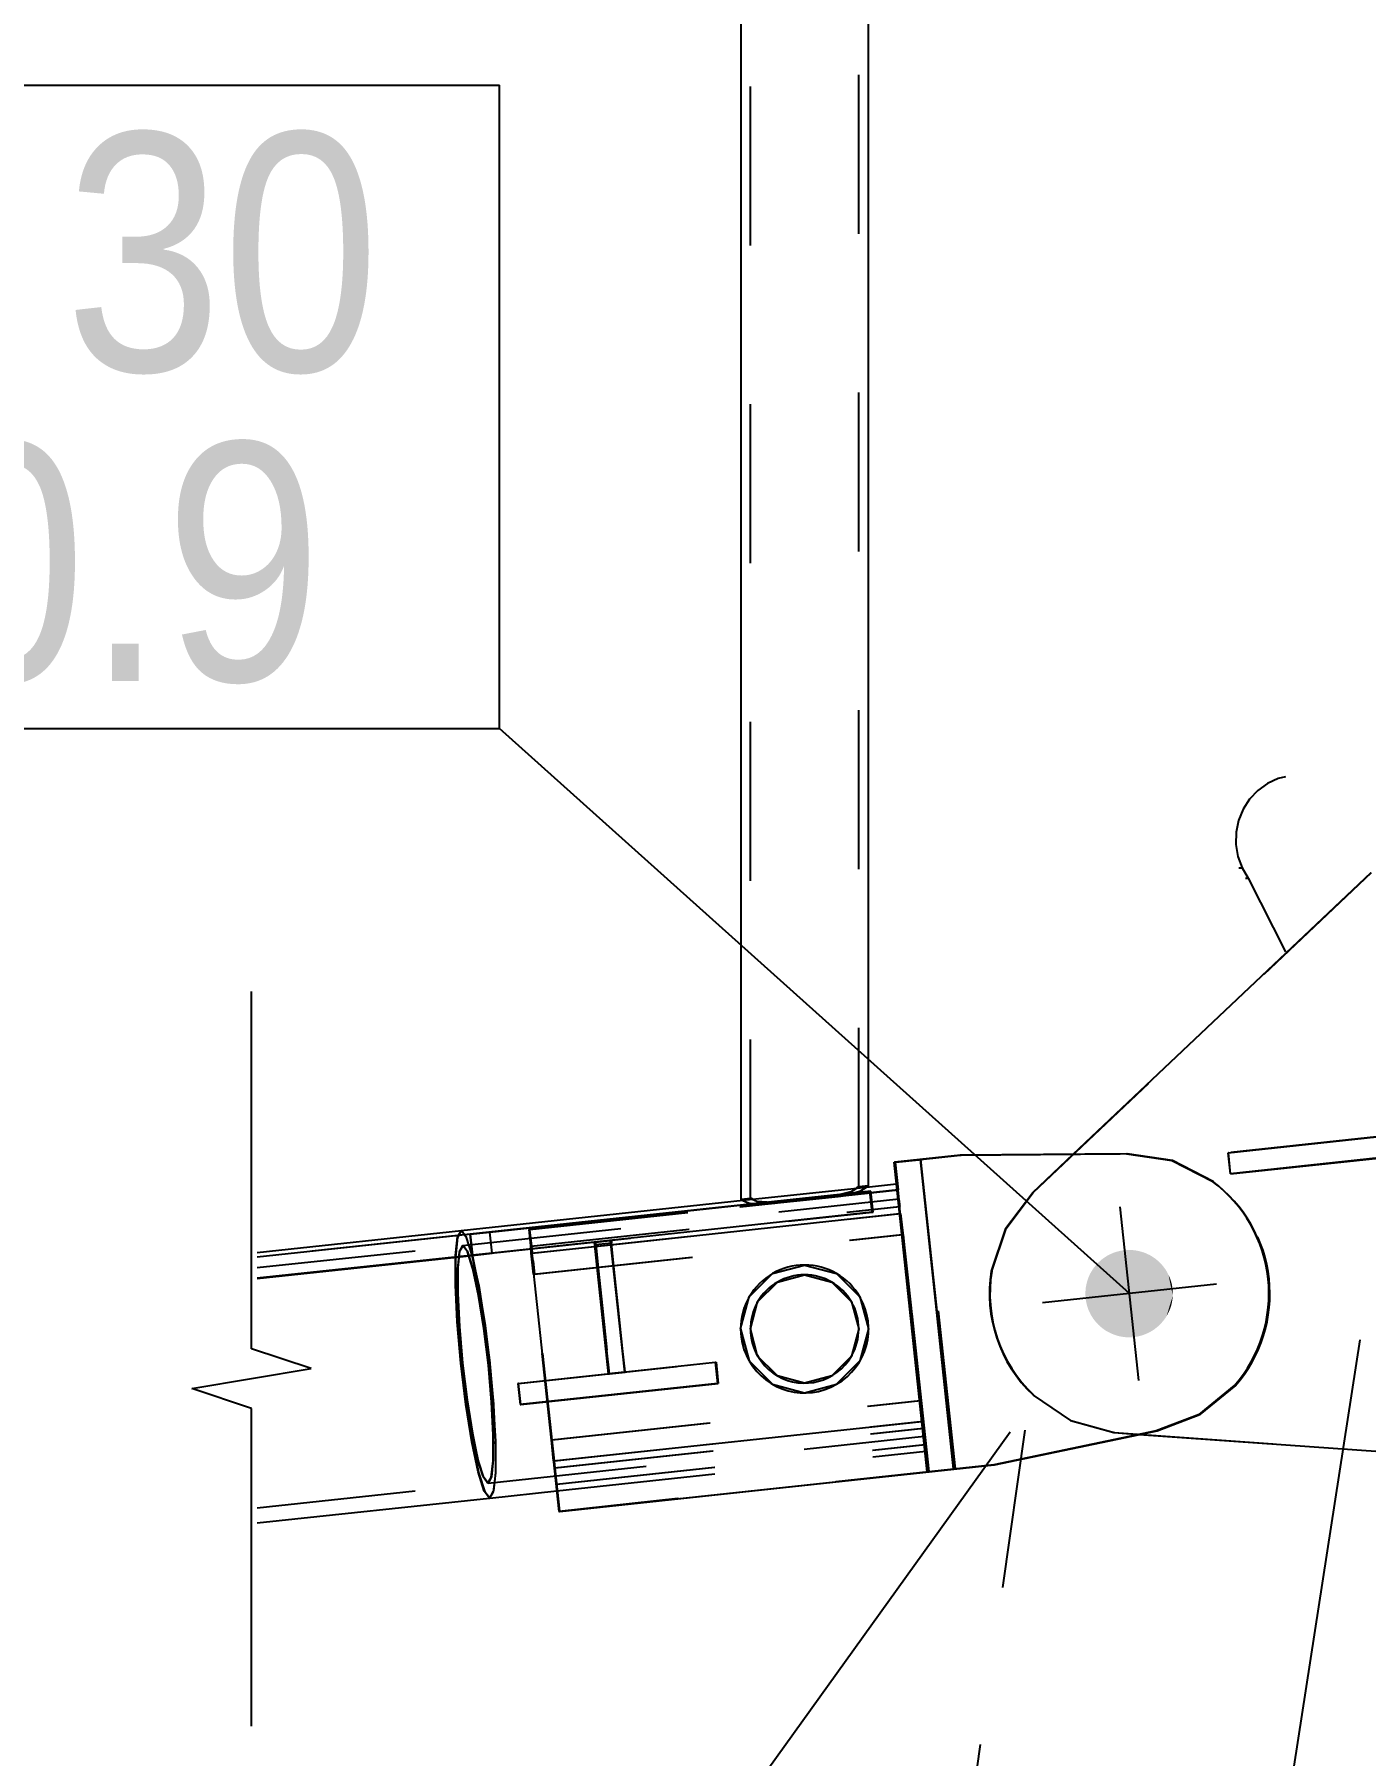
# Model space of a CAD drawing. Header units: millimetres. Extents: x 150000 to 150841, y 150000 to 150594.
# Drawn here: x 150043.69 to 150060.44, y 150455.63 to 150477.3 of the extents above; entities that cross this region are included whole.
import ezdxf

# ---------------------------------------------------------------- set-up
doc = ezdxf.new("R2010")
doc.units = ezdxf.units.MM
doc.linetypes.add('XKITLINE00', pattern=[0])
doc.linetypes.add('XKITLINE02', pattern=[4, 2, -2])
doc.styles.add('A', font='arial.ttf')
doc.styles.add('ARIAL', font='arial.ttf')

msp = doc.modelspace()

# ---------------------------------------------------------------- linework, layer by layer
at = {"color": 2, "linetype": 'XKITLINE00'}
for p, q in [((150052.577, 150496.303), (150052.577, 150462.629)), ((150054.186, 150462.801), (150054.186, 150496.491)), ((150059.341, 150467.929), (150059.206, 150467.867)), ((150059.434, 150467.952), (150059.341, 150467.929)), ((150059.085, 150467.78), (150058.982, 150467.671)), ((150059.206, 150467.867), (150059.085, 150467.78)), ((150058.9, 150467.543), (150058.843, 150467.402)), ((150058.982, 150467.671), (150058.9, 150467.543)), ((150058.813, 150467.253), (150058.81, 150467.1)), ((150058.843, 150467.402), (150058.813, 150467.253)), ((150058.81, 150467.1), (150058.835, 150466.949)), ((150058.835, 150466.949), (150058.887, 150466.806)), ((150058.848, 150466.806), (150058.887, 150466.806)), ((150058.887, 150466.806), (150058.964, 150466.676)), ((150056.761, 150463.197), (150060.512, 150466.747)), ((150058.93, 150466.676), (150058.964, 150466.676)), ((150058.964, 150466.676), (150059.434, 150465.746)), ((150058.714, 150463.217), (150060.736, 150463.434)), ((150054.507, 150463.097), (150054.838, 150463.132)), ((150054.838, 150463.132), (150055.34, 150463.186)), ((150054.838, 150463.132), (150054.843, 150463.132)), ((150054.843, 150463.132), (150054.838, 150463.132)), ((150055.257, 150459.235), (150054.838, 150463.132)), ((150055.262, 150459.235), (150054.843, 150463.132)), ((150057.431, 150463.202), (150055.34, 150463.186)), ((150058.002, 150463.119), (150057.431, 150463.202)), ((150057.433, 150463.202), (150058.005, 150463.119)), ((150058.743, 150462.952), (150058.714, 150463.217)), ((150060.764, 150463.169), (150058.743, 150462.952)), ((150058.743, 150462.95), (150060.764, 150463.167)), ((150054.925, 150459.199), (150054.507, 150463.097)), ((150058.002, 150463.119), (150058.005, 150463.119)), ((150058.516, 150462.855), (150058.002, 150463.119)), ((150058.005, 150463.119), (150058.519, 150462.855)), ((150058.743, 150462.95), (150058.743, 150462.952)), ((150058.743, 150462.95), (150058.743, 150462.952)), ((150054.215, 150462.734), (150049.174, 150462.193)), ((150049.421, 150462.218), (150054.203, 150462.732)), ((150054.014, 150462.711), (150054.067, 150462.725)), ((150054.067, 150462.725), (150054.186, 150462.801)), ((150054.16, 150462.785), (150054.536, 150462.825)), ((150054.203, 150462.732), (150054.215, 150462.734)), ((150054.231, 150462.467), (150054.203, 150462.732)), ((150054.205, 150462.712), (150054.544, 150462.749)), ((150054.244, 150462.469), (150054.215, 150462.734)), ((150049.058, 150462.237), (150052.606, 150462.618)), ((150052.577, 150462.629), (150052.581, 150462.632)), ((150052.577, 150462.629), (150052.603, 150462.617)), ((150052.581, 150462.632), (150052.673, 150462.58)), ((150052.673, 150462.58), (150052.751, 150462.576)), ((150054.231, 150462.467), (150049.449, 150461.953)), ((150050.942, 150462.059), (150054.576, 150462.45)), ((150054.231, 150462.468), (150054.244, 150462.469)), ((150054.244, 150462.469), (150054.231, 150462.467)), ((150046.491, 150461.961), (150049.062, 150462.237)), ((150049.421, 150462.218), (150046.491, 150461.904)), ((150049.062, 150462.237), (150049.101, 150462.184)), ((150049.102, 150462.184), (150049.092, 150462.196)), ((150049.174, 150462.193), (150049.421, 150462.218)), ((150049.174, 150462.193), (150049.174, 150462.192)), ((150049.449, 150461.953), (150049.421, 150462.218)), ((150049.449, 150461.953), (150049.421, 150462.218)), ((150049.941, 150461.952), (150050.743, 150462.038)), ((150050.737, 150462.091), (150050.936, 150462.113)), ((150050.915, 150460.434), (150050.737, 150462.091)), ((150050.936, 150462.113), (150051.114, 150460.455)), ((150050.936, 150462.113), (150050.949, 150462.113)), ((150050.936, 150462.111), (150050.949, 150462.113)), ((150050.949, 150462.113), (150050.952, 150462.079)), ((150050.986, 150461.747), (150050.952, 150462.079)), ((150049.449, 150461.953), (150046.491, 150461.636)), ((150046.491, 150461.634), (150049.202, 150461.925)), ((150049.203, 150461.906), (150049.197, 150461.926)), ((150049.198, 150461.926), (150049.2, 150461.915)), ((150049.202, 150461.925), (150049.449, 150461.953)), ((150049.282, 150461.53), (150049.203, 150461.906)), ((150049.936, 150462.005), (150049.94, 150461.969)), ((150049.941, 150461.952), (150049.94, 150461.969)), ((150049.241, 150461.725), (150049.277, 150461.559)), ((150051.036, 150461.275), (150050.986, 150461.747)), ((150049.277, 150461.559), (150049.28, 150461.544)), ((150049.282, 150461.53), (150049.319, 150461.299)), ((150049.319, 150461.299), (150049.353, 150461.093)), ((150051.091, 150460.753), (150051.036, 150461.275)), ((150049.353, 150461.093), (150049.355, 150461.076)), ((150049.358, 150461.059), (150049.355, 150461.076)), ((150049.358, 150461.059), (150049.389, 150460.799)), ((150049.389, 150460.799), (150049.418, 150460.573)), ((150051.123, 150460.457), (150051.091, 150460.753)), ((150049.418, 150460.573), (150049.419, 150460.557)), ((150049.421, 150460.538), (150049.419, 150460.557)), ((150049.421, 150460.538), (150049.444, 150460.278)), ((150049.772, 150460.311), (150052.257, 150460.578)), ((150052.257, 150460.577), (150052.267, 150460.578)), ((150052.257, 150460.578), (150052.267, 150460.578)), ((150052.257, 150460.578), (150052.286, 150460.313)), ((150052.267, 150460.578), (150052.295, 150460.313)), ((150049.772, 150460.311), (150049.8, 150460.046)), ((150052.286, 150460.313), (150049.8, 150460.046)), ((150049.81, 150460.046), (150052.295, 150460.313)), ((150051.114, 150460.455), (150050.915, 150460.434)), ((150052.286, 150460.313), (150052.295, 150460.313)), ((150049.444, 150460.278), (150049.465, 150460.052)), ((150058.346, 150459.919), (150058.792, 150460.286)), ((150058.794, 150460.286), (150058.349, 150459.919)), ((150049.465, 150460.052), (150049.465, 150460.037)), ((150049.467, 150460.018), (150049.465, 150460.037)), ((150049.467, 150460.018), (150049.479, 150459.787)), ((150049.8, 150460.046), (150049.81, 150460.046)), ((150049.81, 150460.046), (150049.81, 150460.047)), ((150057.805, 150459.716), (150058.346, 150459.919)), ((150058.349, 150459.919), (150057.808, 150459.716)), ((150058.346, 150459.919), (150058.349, 150459.919)), ((150049.479, 150459.787), (150049.49, 150459.58)), ((150050.222, 150459.337), (150054.857, 150459.834)), ((150055.759, 150459.288), (150057.805, 150459.716)), ((150057.808, 150459.716), (150055.762, 150459.288)), ((150055.768, 150459.288), (150057.597, 150459.671)), ((150055.771, 150459.288), (150057.599, 150459.67)), ((150057.591, 150459.671), (150063.319, 150459.265)), ((150057.805, 150459.716), (150057.808, 150459.716)), ((150049.49, 150459.551), (150049.489, 150459.182)), ((150049.49, 150459.58), (150049.49, 150459.568)), ((150049.49, 150459.551), (150049.49, 150459.568)), ((150049.49, 150459.372), (150049.49, 150459.203)), ((150050.222, 150459.337), (150050.224, 150459.32)), ((150050.224, 150459.32), (150050.29, 150458.701)), ((150050.29, 150458.701), (150055.759, 150459.288)), ((150050.299, 150458.701), (150055.768, 150459.288)), ((150054.925, 150459.199), (150055.257, 150459.235)), ((150054.93, 150459.199), (150055.262, 150459.235)), ((150054.939, 150459.199), (150055.271, 150459.235)), ((150054.947, 150459.199), (150055.279, 150459.235)), ((150055.257, 150459.235), (150055.262, 150459.235)), ((150055.265, 150459.235), (150055.271, 150459.235)), ((150055.271, 150459.235), (150055.27, 150459.236)), ((150055.273, 150459.235), (150055.279, 150459.235)), ((150055.279, 150459.235), (150055.279, 150459.236)), ((150049.489, 150459.182), (150049.463, 150458.947)), ((150049.477, 150459.07), (150049.466, 150458.958)), ((150049.49, 150459.203), (150049.489, 150459.195)), ((150046.491, 150458.555), (150049.415, 150458.869)), ((150049.463, 150458.947), (150049.415, 150458.869)), ((150049.419, 150458.869), (150049.417, 150458.872)), ((150049.419, 150458.869), (150050.263, 150458.96)), ((150049.419, 150458.869), (150049.441, 150458.911)), ((150049.464, 150458.955), (150049.466, 150458.958)), ((150050.299, 150458.701), (150050.299, 150458.702))]:
    msp.add_line(p, q, dxfattribs=at)
at = {"color": 7, "linetype": 'XKITLINE02'}
for p, q in [((150052.699, 150462.642), (150052.699, 150496.332)), ((150054.063, 150462.789), (150054.063, 150496.473)), ((150056.26, 150462.717), (150060.518, 150466.747)), ((150060.735, 150463.433), (150058.715, 150463.216)), ((150054.512, 150463.097), (150054.838, 150463.132)), ((150054.512, 150463.097), (150054.838, 150463.132)), ((150055.343, 150463.186), (150054.515, 150463.097)), ((150054.515, 150463.097), (150054.846, 150463.132)), ((150055.349, 150463.186), (150054.521, 150463.097)), ((150054.521, 150463.097), (150054.852, 150463.132)), ((150055.352, 150463.186), (150054.523, 150463.097)), ((150054.523, 150463.097), (150054.855, 150463.132)), ((150054.529, 150463.097), (150054.86, 150463.132)), ((150054.852, 150463.132), (150054.846, 150463.132)), ((150055.265, 150459.235), (150054.846, 150463.132)), ((150055.27, 150459.236), (150054.852, 150463.132)), ((150054.86, 150463.132), (150054.855, 150463.132)), ((150055.273, 150459.235), (150054.855, 150463.132)), ((150055.279, 150459.236), (150054.86, 150463.132)), ((150055.34, 150463.186), (150055.343, 150463.186)), ((150055.343, 150463.186), (150057.433, 150463.202)), ((150057.439, 150463.202), (150055.349, 150463.186)), ((150055.349, 150463.186), (150055.352, 150463.186)), ((150055.352, 150463.186), (150057.442, 150463.202)), ((150056.254, 150462.717), (150056.761, 150463.197)), ((150057.431, 150463.202), (150057.433, 150463.202)), ((150058.011, 150463.119), (150057.439, 150463.202)), ((150057.439, 150463.202), (150057.442, 150463.202)), ((150057.442, 150463.202), (150058.014, 150463.119)), ((150058.715, 150463.216), (150058.714, 150463.217)), ((150058.743, 150462.952), (150058.715, 150463.216)), ((150054.507, 150463.097), (150054.512, 150463.097)), ((150054.512, 150463.097), (150054.93, 150459.199)), ((150054.549, 150462.749), (150054.512, 150463.097)), ((150054.515, 150463.097), (150054.512, 150463.097)), ((150054.515, 150463.097), (150054.521, 150463.097)), ((150054.933, 150459.199), (150054.515, 150463.097)), ((150054.552, 150462.749), (150054.515, 150463.097)), ((150054.939, 150459.201), (150054.521, 150463.097)), ((150054.521, 150463.097), (150054.558, 150462.749)), ((150054.523, 150463.097), (150054.521, 150463.097)), ((150054.523, 150463.097), (150054.529, 150463.097)), ((150054.942, 150459.199), (150054.523, 150463.097)), ((150054.561, 150462.749), (150054.523, 150463.097)), ((150054.947, 150459.201), (150054.529, 150463.097)), ((150058.011, 150463.119), (150058.014, 150463.119)), ((150058.525, 150462.855), (150058.011, 150463.119)), ((150058.014, 150463.119), (150058.527, 150462.855)), ((150049.909, 150462.251), (150054.205, 150462.712)), ((150049.912, 150462.251), (150054.552, 150462.749)), ((150054.553, 150462.744), (150049.913, 150462.246)), ((150054.558, 150462.749), (150049.918, 150462.251)), ((150054.558, 150462.744), (150049.919, 150462.246)), ((150049.921, 150462.251), (150054.561, 150462.749)), ((150052.606, 150462.618), (150054.16, 150462.785)), ((150053.963, 150462.724), (150053.779, 150462.677)), ((150053.791, 150462.677), (150053.981, 150462.73)), ((150053.929, 150462.682), (150053.951, 150462.695)), ((150053.955, 150462.695), (150053.935, 150462.682)), ((150053.951, 150462.695), (150054.014, 150462.711)), ((150054.089, 150462.732), (150053.955, 150462.695)), ((150053.963, 150462.724), (150054.063, 150462.789)), ((150053.981, 150462.73), (150054.06, 150462.791)), ((150054.06, 150462.791), (150054.063, 150462.789)), ((150054.06, 150462.791), (150054.067, 150462.791)), ((150054.067, 150462.791), (150054.182, 150462.804)), ((150054.182, 150462.804), (150054.089, 150462.732)), ((150054.186, 150462.801), (150054.182, 150462.804)), ((150054.536, 150462.825), (150054.547, 150462.826)), ((150054.544, 150462.749), (150054.549, 150462.749)), ((150054.558, 150462.744), (150054.547, 150462.826)), ((150054.547, 150462.826), (150054.553, 150462.744)), ((150054.549, 150462.749), (150054.552, 150462.749)), ((150054.575, 150462.538), (150054.553, 150462.744)), ((150054.558, 150462.749), (150054.561, 150462.749)), ((150054.581, 150462.538), (150054.558, 150462.744)), ((150055.911, 150462.264), (150056.254, 150462.717)), ((150055.917, 150462.264), (150056.26, 150462.717)), ((150056.26, 150462.717), (150056.254, 150462.717)), ((150049.078, 150462.048), (150054.567, 150462.637)), ((150049.935, 150462.039), (150054.575, 150462.538)), ((150049.941, 150462.039), (150054.581, 150462.538)), ((150052.581, 150462.632), (150052.703, 150462.645)), ((150052.603, 150462.617), (150052.696, 150462.577)), ((150052.812, 150462.572), (150052.696, 150462.577)), ((150052.703, 150462.645), (150052.699, 150462.642)), ((150052.699, 150462.642), (150052.8, 150462.599)), ((150052.781, 150462.601), (150052.703, 150462.645)), ((150052.751, 150462.576), (150052.808, 150462.572)), ((150052.972, 150462.59), (150052.781, 150462.601)), ((150052.8, 150462.599), (150052.983, 150462.591)), ((150052.808, 150462.572), (150052.827, 150462.564)), ((150052.833, 150462.564), (150052.812, 150462.572)), ((150052.827, 150462.564), (150052.991, 150462.582)), ((150052.96, 150462.578), (150052.827, 150462.564)), ((150052.833, 150462.564), (150053.005, 150462.582)), ((150052.833, 150462.564), (150052.998, 150462.582)), ((150053.359, 150462.621), (150052.96, 150462.578)), ((150052.991, 150462.582), (150052.972, 150462.59)), ((150052.983, 150462.591), (150053.005, 150462.582)), ((150052.991, 150462.582), (150053.024, 150462.585)), ((150052.998, 150462.582), (150053.404, 150462.625)), ((150053.057, 150462.588), (150053.005, 150462.582)), ((150053.024, 150462.585), (150053.362, 150462.622)), ((150053.4, 150462.625), (150053.057, 150462.588)), ((150053.764, 150462.665), (150053.359, 150462.621)), ((150053.362, 150462.622), (150053.706, 150462.658)), ((150053.739, 150462.661), (150053.4, 150462.625)), ((150053.404, 150462.625), (150053.803, 150462.668)), ((150053.706, 150462.658), (150053.758, 150462.664)), ((150053.771, 150462.665), (150053.739, 150462.661)), ((150053.758, 150462.664), (150053.929, 150462.682)), ((150053.779, 150462.677), (150053.758, 150462.664)), ((150053.929, 150462.682), (150053.764, 150462.665)), ((150053.771, 150462.665), (150053.935, 150462.682)), ((150053.771, 150462.665), (150053.791, 150462.677)), ((150053.803, 150462.668), (150053.935, 150462.682)), ((150054.572, 150462.564), (150054.567, 150462.637)), ((150054.567, 150462.637), (150054.577, 150462.564)), ((150054.575, 150462.538), (150054.572, 150462.564)), ((150054.577, 150462.564), (150054.581, 150462.538)), ((150049.202, 150461.928), (150054.231, 150462.468)), ((150049.953, 150461.952), (150054.593, 150462.45)), ((150054.576, 150462.45), (150054.581, 150462.45)), ((150054.581, 150462.45), (150054.609, 150462.186)), ((150054.581, 150462.45), (150054.613, 150462.132)), ((150054.621, 150462.186), (150054.593, 150462.45)), ((150054.629, 150462.132), (150054.593, 150462.45)), ((150055.911, 150462.264), (150055.731, 150461.725)), ((150055.737, 150461.725), (150055.917, 150462.264)), ((150055.917, 150462.264), (150055.911, 150462.264)), ((150049.173, 150462.19), (150046.491, 150461.902)), ((150046.491, 150461.77), (150049.082, 150462.048)), ((150049.011, 150462.148), (150048.987, 150461.903)), ((150048.988, 150461.924), (150049.014, 150462.159)), ((150049.058, 150462.237), (150049.011, 150462.148)), ((150049.014, 150462.159), (150049.062, 150462.237)), ((150049.037, 150461.969), (150049.078, 150462.048)), ((150049.082, 150462.048), (150049.039, 150461.979)), ((150049.092, 150462.196), (150049.058, 150462.237)), ((150049.078, 150462.048), (150049.135, 150461.98)), ((150049.139, 150461.971), (150049.082, 150462.048)), ((150049.101, 150462.184), (150049.127, 150462.15)), ((150049.122, 150462.161), (150049.102, 150462.184)), ((150049.198, 150461.927), (150049.122, 150462.161)), ((150049.197, 150461.926), (150049.127, 150462.15)), ((150049.421, 150462.218), (150049.173, 150462.19)), ((150049.202, 150461.925), (150049.173, 150462.19)), ((150049.174, 150462.192), (150049.202, 150461.928)), ((150049.909, 150462.251), (150049.936, 150462.005)), ((150049.909, 150462.251), (150049.912, 150462.251)), ((150050.293, 150458.701), (150049.912, 150462.251)), ((150049.913, 150462.246), (150049.936, 150462.006)), ((150050.299, 150458.702), (150049.918, 150462.251)), ((150049.918, 150462.251), (150049.921, 150462.251)), ((150049.941, 150462.039), (150049.919, 150462.246)), ((150049.919, 150462.246), (150049.947, 150462.006)), ((150050.302, 150458.701), (150049.921, 150462.251)), ((150049.953, 150461.854), (150049.935, 150462.039)), ((150049.963, 150461.854), (150049.941, 150462.039)), ((150049.97, 150461.688), (150054.609, 150462.186)), ((150049.981, 150461.688), (150054.621, 150462.186)), ((150050.737, 150462.091), (150050.75, 150462.091)), ((150050.743, 150462.038), (150050.942, 150462.059)), ((150050.75, 150462.091), (150050.936, 150462.111)), ((150050.75, 150462.091), (150050.754, 150462.058)), ((150050.952, 150462.079), (150050.754, 150462.058)), ((150050.754, 150462.058), (150050.787, 150461.725)), ((150054.626, 150462.021), (150054.609, 150462.186)), ((150054.613, 150462.132), (150054.663, 150461.663)), ((150054.621, 150462.186), (150054.64, 150462.021)), ((150054.681, 150461.663), (150054.629, 150462.132)), ((150048.987, 150461.555), (150048.988, 150461.924)), ((150048.987, 150461.903), (150048.988, 150461.526)), ((150049.015, 150461.752), (150049.037, 150461.969)), ((150049.039, 150461.979), (150049.016, 150461.77)), ((150049.135, 150461.98), (150049.202, 150461.773)), ((150049.207, 150461.754), (150049.139, 150461.971)), ((150049.198, 150461.926), (150049.198, 150461.927)), ((150049.2, 150461.915), (150049.241, 150461.725)), ((150049.449, 150461.953), (150049.202, 150461.928)), ((150049.94, 150461.969), (150049.936, 150462.006)), ((150049.94, 150461.969), (150050.224, 150459.32)), ((150049.97, 150461.688), (150049.941, 150461.952)), ((150049.947, 150462.006), (150049.953, 150461.952)), ((150049.981, 150461.688), (150049.953, 150461.952)), ((150049.953, 150461.854), (150049.97, 150461.688)), ((150049.963, 150461.854), (150049.981, 150461.688)), ((150054.67, 150461.604), (150054.626, 150462.021)), ((150054.64, 150462.021), (150054.686, 150461.604)), ((150049.016, 150461.77), (150049.015, 150461.443)), ((150049.016, 150461.417), (150049.015, 150461.752)), ((150049.202, 150461.773), (150049.273, 150461.446)), ((150049.278, 150461.421), (150049.207, 150461.754)), ((150050.787, 150461.725), (150050.837, 150461.254)), ((150052.684, 150461.401), (150052.979, 150461.695)), ((150052.979, 150461.695), (150053.381, 150461.803)), ((150053.04, 150461.589), (150053.381, 150461.68)), ((150053.381, 150461.803), (150053.784, 150461.695)), ((150053.381, 150461.68), (150053.722, 150461.589)), ((150053.784, 150461.695), (150054.078, 150461.401)), ((150054.663, 150461.663), (150054.718, 150461.143)), ((150054.737, 150461.143), (150054.681, 150461.663)), ((150049.01, 150461.088), (150048.987, 150461.555)), ((150048.988, 150461.526), (150049.013, 150461.054)), ((150049.015, 150461.443), (150049.036, 150461.028)), ((150049.036, 150461.024), (150049.016, 150461.417)), ((150049.273, 150461.446), (150049.34, 150461.032)), ((150049.344, 150461.002), (150049.278, 150461.421)), ((150049.28, 150461.544), (150049.319, 150461.299)), ((150052.576, 150460.998), (150052.684, 150461.401)), ((150052.79, 150461.339), (150053.04, 150461.589)), ((150053.722, 150461.589), (150053.743, 150461.568)), ((150053.743, 150461.568), (150053.972, 150461.339)), ((150054.078, 150461.401), (150054.186, 150460.998)), ((150054.719, 150461.143), (150054.67, 150461.604)), ((150054.686, 150461.604), (150054.736, 150461.143)), ((150049.319, 150461.299), (150049.352, 150461.093)), ((150050.837, 150461.254), (150050.892, 150460.732)), ((150052.699, 150460.998), (150052.79, 150461.339)), ((150053.972, 150461.339), (150054.064, 150460.998)), ((150049.056, 150460.568), (150049.01, 150461.088)), ((150049.013, 150461.054), (150049.06, 150460.533)), ((150049.036, 150461.028), (150049.076, 150460.567)), ((150049.038, 150460.998), (150049.036, 150461.024)), ((150049.08, 150460.535), (150049.038, 150460.998)), ((150049.34, 150461.032), (150049.397, 150460.571)), ((150049.401, 150460.54), (150049.344, 150461.002)), ((150049.355, 150461.076), (150049.352, 150461.093)), ((150049.355, 150461.076), (150049.389, 150460.799)), ((150052.576, 150460.998), (150052.684, 150460.596)), ((150052.79, 150460.657), (150052.699, 150460.998)), ((150054.064, 150460.998), (150053.972, 150460.657)), ((150054.186, 150460.998), (150054.078, 150460.596)), ((150054.718, 150461.143), (150054.774, 150460.622)), ((150054.769, 150460.681), (150054.719, 150461.143)), ((150054.736, 150461.143), (150054.785, 150460.681)), ((150054.792, 150460.622), (150054.737, 150461.143)), ((150049.389, 150460.799), (150049.417, 150460.573)), ((150049.119, 150460.047), (150049.056, 150460.568)), ((150049.06, 150460.533), (150049.124, 150460.014)), ((150049.076, 150460.567), (150049.133, 150460.104)), ((150049.137, 150460.074), (150049.08, 150460.535)), ((150049.397, 150460.571), (150049.439, 150460.108)), ((150049.441, 150460.078), (150049.401, 150460.54)), ((150049.419, 150460.557), (150049.417, 150460.573)), ((150049.419, 150460.557), (150049.444, 150460.278)), ((150049.781, 150460.311), (150052.257, 150460.577)), ((150050.924, 150460.435), (150050.892, 150460.732)), ((150052.684, 150460.596), (150052.979, 150460.301)), ((150053.02, 150460.428), (150052.79, 150460.657)), ((150053.972, 150460.657), (150053.722, 150460.407)), ((150054.078, 150460.596), (150053.784, 150460.301)), ((150054.815, 150460.264), (150054.769, 150460.681)), ((150054.774, 150460.622), (150054.826, 150460.153)), ((150054.785, 150460.681), (150054.829, 150460.264)), ((150054.841, 150460.153), (150054.792, 150460.622)), ((150049.781, 150460.311), (150049.772, 150460.311)), ((150049.81, 150460.047), (150049.781, 150460.311)), ((150050.915, 150460.434), (150050.925, 150460.434)), ((150050.925, 150460.434), (150050.924, 150460.435)), ((150050.925, 150460.434), (150051.123, 150460.455)), ((150051.114, 150460.455), (150051.123, 150460.455)), ((150051.123, 150460.455), (150051.123, 150460.457)), ((150053.04, 150460.407), (150053.02, 150460.428)), ((150053.381, 150460.316), (150053.04, 150460.407)), ((150053.722, 150460.407), (150053.381, 150460.316)), ((150049.133, 150460.104), (150049.2, 150459.685)), ((150049.439, 150460.108), (150049.461, 150459.689)), ((150049.444, 150460.278), (150049.464, 150460.052)), ((150050.194, 150459.6), (150054.834, 150460.099)), ((150050.206, 150459.6), (150054.846, 150460.099)), ((150052.979, 150460.301), (150053.381, 150460.193)), ((150053.381, 150460.193), (150053.784, 150460.301)), ((150054.834, 150460.099), (150054.815, 150460.264)), ((150054.826, 150460.153), (150054.862, 150459.835)), ((150054.829, 150460.264), (150054.846, 150460.099)), ((150054.862, 150459.835), (150054.834, 150460.099)), ((150054.874, 150459.835), (150054.841, 150460.153)), ((150054.874, 150459.835), (150054.846, 150460.099)), ((150056.256, 150460.166), (150056.726, 150459.847)), ((150056.732, 150459.847), (150056.262, 150460.166)), ((150058.355, 150459.919), (150058.8, 150460.286)), ((150058.803, 150460.286), (150058.357, 150459.919)), ((150049.195, 150459.576), (150049.119, 150460.047)), ((150049.124, 150460.014), (150049.2, 150459.547)), ((150049.204, 150459.66), (150049.137, 150460.074)), ((150049.462, 150459.664), (150049.441, 150460.078)), ((150049.465, 150460.037), (150049.464, 150460.052)), ((150049.465, 150460.037), (150049.479, 150459.787)), ((150057.814, 150459.716), (150058.355, 150459.919)), ((150057.817, 150459.716), (150058.357, 150459.919)), ((150058.355, 150459.919), (150058.357, 150459.919)), ((150049.2, 150459.685), (150049.27, 150459.352)), ((150049.275, 150459.333), (150049.204, 150459.66)), ((150049.461, 150459.689), (150049.462, 150459.354)), ((150049.461, 150459.336), (150049.462, 150459.664)), ((150049.479, 150459.787), (150049.489, 150459.58)), ((150050.234, 150459.337), (150054.874, 150459.835)), ((150050.234, 150459.249), (150054.874, 150459.747)), ((150050.24, 150459.249), (150054.88, 150459.747)), ((150056.151, 150459.724), (150054.705, 150449.513)), ((150054.857, 150459.834), (150054.862, 150459.835)), ((150054.896, 150459.541), (150054.874, 150459.747)), ((150054.878, 150459.721), (150054.874, 150459.747)), ((150054.888, 150459.648), (150054.878, 150459.721)), ((150054.902, 150459.541), (150054.88, 150459.747)), ((150054.88, 150459.747), (150054.883, 150459.721)), ((150054.883, 150459.721), (150054.888, 150459.648)), ((150056.732, 150459.847), (150056.726, 150459.847)), ((150056.726, 150459.847), (150057.273, 150459.694)), ((150056.732, 150459.847), (150057.279, 150459.694)), ((150057.279, 150459.694), (150057.273, 150459.694)), ((150057.273, 150459.694), (150057.591, 150459.671)), ((150057.279, 150459.694), (150063.321, 150459.265)), ((150057.597, 150459.671), (150057.814, 150459.716)), ((150057.599, 150459.67), (150057.817, 150459.716)), ((150057.814, 150459.716), (150057.817, 150459.716)), ((150049.274, 150459.2), (150049.195, 150459.576)), ((150049.2, 150459.547), (150049.28, 150459.179)), ((150049.399, 150459.058), (150054.888, 150459.648)), ((150049.49, 150459.568), (150049.489, 150459.58)), ((150049.49, 150459.568), (150049.49, 150459.372)), ((150050.212, 150459.435), (150050.194, 150459.6)), ((150050.222, 150459.337), (150050.194, 150459.6)), ((150050.222, 150459.435), (150050.206, 150459.6)), ((150050.234, 150459.337), (150050.206, 150459.6)), ((150050.257, 150459.043), (150054.896, 150459.541)), ((150050.262, 150459.043), (150054.902, 150459.541)), ((150050.263, 150458.96), (150054.908, 150459.459)), ((150054.896, 150459.541), (150054.908, 150459.459)), ((150054.908, 150459.459), (150054.902, 150459.541)), ((150049.329, 150459.165), (150049.27, 150459.352)), ((150049.342, 150459.126), (150049.275, 150459.333)), ((150049.438, 150459.127), (150049.461, 150459.336)), ((150049.462, 150459.354), (150049.44, 150459.137)), ((150050.212, 150459.435), (150050.234, 150459.249)), ((150050.239, 150459.258), (150050.222, 150459.435)), ((150050.224, 150459.32), (150050.228, 150459.282)), ((150050.257, 150459.043), (150050.228, 150459.282)), ((150050.239, 150459.282), (150050.234, 150459.337)), ((150050.262, 150459.043), (150050.239, 150459.282)), ((150050.24, 150459.249), (150050.239, 150459.258)), ((150050.262, 150459.043), (150050.24, 150459.249)), ((150055.762, 150459.288), (150050.293, 150458.701)), ((150055.771, 150459.288), (150050.302, 150458.701)), ((150054.933, 150459.199), (150055.265, 150459.235)), ((150054.942, 150459.199), (150055.273, 150459.235)), ((150055.759, 150459.288), (150055.762, 150459.288)), ((150055.768, 150459.288), (150055.771, 150459.288)), ((150046.491, 150458.746), (150049.396, 150459.058)), ((150049.35, 150458.956), (150049.274, 150459.2)), ((150049.28, 150459.179), (150049.355, 150458.946)), ((150049.338, 150459.136), (150049.329, 150459.165)), ((150049.338, 150459.136), (150049.396, 150459.058)), ((150049.399, 150459.058), (150049.342, 150459.126)), ((150049.396, 150459.058), (150049.438, 150459.127)), ((150049.44, 150459.137), (150049.399, 150459.058)), ((150049.489, 150459.195), (150049.477, 150459.07)), ((150054.93, 150459.199), (150054.925, 150459.199)), ((150054.939, 150459.199), (150054.933, 150459.199)), ((150054.939, 150459.199), (150054.939, 150459.201)), ((150054.947, 150459.199), (150054.942, 150459.199)), ((150054.947, 150459.199), (150054.947, 150459.201)), ((150049.415, 150458.869), (150049.35, 150458.956)), ((150049.417, 150458.872), (150049.355, 150458.946)), ((150049.441, 150458.911), (150049.464, 150458.955)), ((150050.29, 150458.701), (150050.293, 150458.701)), ((150050.299, 150458.701), (150050.302, 150458.701))]:
    msp.add_line(p, q, dxfattribs=at)
at = {"color": 7, "linetype": 'XKITLINE00'}
for p, q in [((150033.443, 150476.659), (150049.542, 150476.659)), ((150049.542, 150468.559), (150049.542, 150476.659)), ((150033.443, 150468.559), (150049.542, 150468.559)), ((150057.471, 150461.443), (150049.542, 150468.559)), ((150060.371, 150460.861), (150057.799, 150444.276)), ((150055.968, 150459.7), (150051.897, 150454.032))]:
    msp.add_line(p, q, dxfattribs=at)
at = {"color": 1, "linetype": 'XKITLINE00'}
for p, q in [((150046.421, 150460.748), (150046.421, 150465.248)), ((150046.421, 150465.248), (150046.421, 150465.248)), ((150047.171, 150460.498), (150046.421, 150460.748)), ((150045.671, 150460.248), (150047.171, 150460.498)), ((150046.421, 150459.998), (150045.671, 150460.248)), ((150046.421, 150455.998), (150046.421, 150459.998))]:
    msp.add_line(p, q, dxfattribs=at)
at = {"color": 3, "linetype": 'XKITLINE00'}
for p, q in [((150057.589, 150460.349), (150057.354, 150462.536)), ((150058.565, 150461.56), (150056.377, 150461.325))]:
    msp.add_line(p, q, dxfattribs=at)
at = {"color": 2, "linetype": 'XKITLINE00'}
for centre, radius, start, end in [((150057.465, 150461.443), 1.76, 318.9069, 53.3522), ((150057.468, 150461.443), 1.76, 318.9069, 53.3522), ((150053.381, 150460.998), 0.805, 30, 210), ((150053.381, 150460.998), 0.682, 330, 150), ((150053.381, 150460.998), 0.805, 210, 30), ((150053.381, 150460.998), 0.682, 150, 330)]:
    msp.add_arc(centre, radius, start, end, dxfattribs=at)
at = {"color": 7, "linetype": 'XKITLINE02'}
for centre, start, end in [((150057.474, 150461.443), 318.9069, 53.3522), ((150057.477, 150461.443), 318.9069, 53.3522), ((150057.468, 150461.443), 170.7719, 226.4868), ((150057.474, 150461.443), 170.7719, 226.4868)]:
    msp.add_arc(centre, 1.76, start, end, dxfattribs=at)
at = {"color": 3, "linetype": 'Continuous'}
for points in [[(150058.015, 150461.416), (150057.076, 150461.832), (150057.058, 150461.812)], [(150058.015, 150461.416), (150057.096, 150461.85), (150057.076, 150461.832)], [(150058.015, 150461.416), (150057.116, 150461.868), (150057.096, 150461.85)], [(150058.015, 150461.416), (150057.138, 150461.885), (150057.116, 150461.868)], [(150058.015, 150461.416), (150057.16, 150461.9), (150057.138, 150461.885)], [(150058.015, 150461.416), (150057.182, 150461.915), (150057.16, 150461.9)], [(150058.015, 150461.416), (150057.206, 150461.928), (150057.182, 150461.915)], [(150058.015, 150461.416), (150057.23, 150461.94), (150057.206, 150461.928)], [(150058.015, 150461.416), (150057.255, 150461.951), (150057.23, 150461.94)], [(150058.015, 150461.416), (150057.28, 150461.961), (150057.255, 150461.951)], [(150058.015, 150461.416), (150057.306, 150461.969), (150057.28, 150461.961)], [(150058.015, 150461.416), (150057.332, 150461.976), (150057.306, 150461.969)], [(150058.015, 150461.416), (150057.358, 150461.982), (150057.332, 150461.976)], [(150058.015, 150461.416), (150057.385, 150461.987), (150057.358, 150461.982)], [(150058.015, 150461.416), (150057.411, 150461.99), (150057.385, 150461.987)], [(150058.015, 150461.416), (150057.438, 150461.992), (150057.411, 150461.99)], [(150058.015, 150461.416), (150057.465, 150461.993), (150057.438, 150461.992)], [(150058.015, 150461.416), (150057.492, 150461.992), (150057.465, 150461.993)], [(150058.015, 150461.416), (150057.519, 150461.99), (150057.492, 150461.992)], [(150058.015, 150461.416), (150057.546, 150461.987), (150057.519, 150461.99)], [(150058.015, 150461.416), (150057.573, 150461.982), (150057.546, 150461.987)], [(150058.015, 150461.416), (150057.599, 150461.976), (150057.573, 150461.982)], [(150058.015, 150461.416), (150057.625, 150461.969), (150057.599, 150461.976)], [(150058.015, 150461.416), (150057.651, 150461.961), (150057.625, 150461.969)], [(150058.015, 150461.416), (150057.676, 150461.951), (150057.651, 150461.961)], [(150058.015, 150461.416), (150057.7, 150461.94), (150057.676, 150461.951)], [(150058.015, 150461.416), (150057.725, 150461.928), (150057.7, 150461.94)], [(150058.015, 150461.416), (150057.748, 150461.915), (150057.725, 150461.928)], [(150058.015, 150461.416), (150057.771, 150461.9), (150057.748, 150461.915)], [(150058.015, 150461.416), (150057.793, 150461.885), (150057.771, 150461.9)], [(150058.015, 150461.416), (150057.814, 150461.868), (150057.793, 150461.885)], [(150058.015, 150461.416), (150057.835, 150461.85), (150057.814, 150461.868)], [(150058.015, 150461.416), (150057.854, 150461.832), (150057.835, 150461.85)], [(150058.015, 150461.416), (150057.873, 150461.812), (150057.854, 150461.832)], [(150058.015, 150461.416), (150056.947, 150461.628), (150056.939, 150461.602)], [(150058.015, 150461.416), (150056.957, 150461.653), (150056.947, 150461.628)], [(150058.015, 150461.416), (150056.968, 150461.678), (150056.957, 150461.653)], [(150058.015, 150461.416), (150056.98, 150461.702), (150056.968, 150461.678)], [(150058.015, 150461.416), (150056.994, 150461.726), (150056.98, 150461.702)], [(150058.015, 150461.416), (150057.008, 150461.748), (150056.994, 150461.726)], [(150058.015, 150461.416), (150057.023, 150461.77), (150057.008, 150461.748)], [(150058.015, 150461.416), (150057.04, 150461.792), (150057.023, 150461.77)], [(150058.015, 150461.416), (150057.058, 150461.812), (150057.04, 150461.792)], [(150058.015, 150461.416), (150057.89, 150461.792), (150057.873, 150461.812)], [(150058.015, 150461.416), (150057.907, 150461.77), (150057.89, 150461.792)], [(150058.015, 150461.416), (150057.923, 150461.748), (150057.907, 150461.77)], [(150058.015, 150461.416), (150057.937, 150461.726), (150057.923, 150461.748)], [(150058.015, 150461.416), (150057.95, 150461.702), (150057.937, 150461.726)], [(150058.015, 150461.416), (150057.962, 150461.678), (150057.95, 150461.702)], [(150058.015, 150461.416), (150057.973, 150461.653), (150057.962, 150461.678)], [(150058.015, 150461.416), (150057.983, 150461.628), (150057.973, 150461.653)], [(150058.015, 150461.416), (150057.992, 150461.602), (150057.983, 150461.628)], [(150058.015, 150461.416), (150056.916, 150461.47), (150056.915, 150461.443)], [(150058.015, 150461.416), (150056.915, 150461.443), (150056.916, 150461.416)], [(150058.015, 150461.416), (150056.918, 150461.497), (150056.916, 150461.47)], [(150058.015, 150461.416), (150056.916, 150461.416), (150056.918, 150461.389)], [(150058.015, 150461.416), (150056.921, 150461.523), (150056.918, 150461.497)], [(150058.015, 150461.416), (150056.918, 150461.389), (150056.921, 150461.362)], [(150058.015, 150461.416), (150056.926, 150461.55), (150056.921, 150461.523)], [(150058.015, 150461.416), (150056.921, 150461.362), (150056.926, 150461.335)], [(150058.015, 150461.416), (150056.932, 150461.576), (150056.926, 150461.55)], [(150058.015, 150461.416), (150056.926, 150461.335), (150056.932, 150461.309)], [(150058.015, 150461.416), (150056.939, 150461.602), (150056.932, 150461.576)], [(150058.015, 150461.416), (150056.932, 150461.309), (150056.939, 150461.283)], [(150058.015, 150461.416), (150056.939, 150461.283), (150056.947, 150461.257)], [(150058.015, 150461.416), (150056.947, 150461.257), (150056.957, 150461.232)], [(150058.015, 150461.416), (150056.957, 150461.232), (150056.968, 150461.208)], [(150058.015, 150461.416), (150056.968, 150461.208), (150056.98, 150461.183)], [(150058.015, 150461.416), (150056.98, 150461.183), (150056.994, 150461.16)], [(150058.015, 150461.416), (150056.994, 150461.16), (150057.008, 150461.137)], [(150058.015, 150461.416), (150057.008, 150461.137), (150057.023, 150461.115)], [(150058.015, 150461.416), (150057.023, 150461.115), (150057.04, 150461.094)], [(150058.015, 150461.416), (150057.04, 150461.094), (150057.058, 150461.073)], [(150058.015, 150461.416), (150057.058, 150461.073), (150057.076, 150461.054)], [(150058.015, 150461.416), (150057.076, 150461.054), (150057.096, 150461.035)], [(150058.015, 150461.416), (150057.096, 150461.035), (150057.116, 150461.018)], [(150058.015, 150461.416), (150057.116, 150461.018), (150057.138, 150461.001)], [(150058.015, 150461.416), (150057.138, 150461.001), (150057.16, 150460.985)], [(150058.015, 150461.416), (150057.16, 150460.985), (150057.182, 150460.971)], [(150058.015, 150461.416), (150057.182, 150460.971), (150057.206, 150460.958)], [(150058.015, 150461.416), (150057.206, 150460.958), (150057.23, 150460.946)], [(150058.015, 150461.416), (150057.23, 150460.946), (150057.255, 150460.935)], [(150058.015, 150461.416), (150057.255, 150460.935), (150057.28, 150460.925)], [(150058.015, 150461.416), (150057.28, 150460.925), (150057.306, 150460.916)], [(150058.015, 150461.416), (150057.306, 150460.916), (150057.332, 150460.909)], [(150058.015, 150461.416), (150057.332, 150460.909), (150057.358, 150460.903)], [(150058.015, 150461.416), (150057.358, 150460.903), (150057.385, 150460.899)], [(150058.015, 150461.416), (150057.385, 150460.899), (150057.411, 150460.895)], [(150058.015, 150461.416), (150057.411, 150460.895), (150057.438, 150460.893)], [(150058.015, 150461.416), (150057.438, 150460.893), (150057.465, 150460.893)], [(150058.015, 150461.416), (150057.465, 150460.893), (150057.492, 150460.893)], [(150058.015, 150461.416), (150057.492, 150460.893), (150057.519, 150460.895)], [(150058.015, 150461.416), (150057.519, 150460.895), (150057.546, 150460.899)], [(150058.015, 150461.416), (150057.546, 150460.899), (150057.573, 150460.903)], [(150058.015, 150461.416), (150057.573, 150460.903), (150057.599, 150460.909)], [(150058.015, 150461.416), (150057.599, 150460.909), (150057.625, 150460.916)], [(150058.015, 150461.416), (150057.625, 150460.916), (150057.651, 150460.925)], [(150058.015, 150461.416), (150057.651, 150460.925), (150057.676, 150460.935)], [(150058.015, 150461.416), (150057.676, 150460.935), (150057.7, 150460.946)], [(150058.015, 150461.416), (150057.7, 150460.946), (150057.725, 150460.958)], [(150058.015, 150461.416), (150057.725, 150460.958), (150057.748, 150460.971)], [(150058.015, 150461.416), (150057.748, 150460.971), (150057.771, 150460.985)], [(150058.015, 150461.416), (150057.771, 150460.985), (150057.793, 150461.001)], [(150058.015, 150461.416), (150057.793, 150461.001), (150057.814, 150461.018)], [(150058.015, 150461.416), (150057.814, 150461.018), (150057.835, 150461.035)], [(150058.015, 150461.416), (150057.835, 150461.035), (150057.854, 150461.054)], [(150058.015, 150461.416), (150057.854, 150461.054), (150057.873, 150461.073)], [(150058.015, 150461.416), (150057.873, 150461.073), (150057.89, 150461.094)], [(150058.015, 150461.416), (150057.89, 150461.094), (150057.907, 150461.115)], [(150058.015, 150461.416), (150057.907, 150461.115), (150057.923, 150461.137)], [(150058.015, 150461.416), (150057.923, 150461.137), (150057.937, 150461.16)], [(150058.015, 150461.416), (150057.937, 150461.16), (150057.95, 150461.183)], [(150058.015, 150461.416), (150057.95, 150461.183), (150057.962, 150461.208)], [(150058.015, 150461.416), (150057.962, 150461.208), (150057.973, 150461.232)], [(150058.015, 150461.416), (150057.973, 150461.232), (150057.983, 150461.257)], [(150058.015, 150461.416), (150057.983, 150461.257), (150057.992, 150461.283)], [(150058.015, 150461.416), (150057.999, 150461.576), (150057.992, 150461.602)], [(150058.015, 150461.416), (150057.992, 150461.283), (150057.999, 150461.309)], [(150058.015, 150461.416), (150058.005, 150461.55), (150057.999, 150461.576)], [(150058.015, 150461.416), (150057.999, 150461.309), (150058.005, 150461.335)], [(150058.015, 150461.416), (150058.009, 150461.523), (150058.005, 150461.55)], [(150058.015, 150461.416), (150058.005, 150461.335), (150058.009, 150461.362)], [(150058.015, 150461.416), (150058.013, 150461.497), (150058.009, 150461.523)], [(150058.015, 150461.416), (150058.009, 150461.362), (150058.013, 150461.389)], [(150058.015, 150461.416), (150058.015, 150461.47), (150058.013, 150461.497)], [(150058.015, 150461.416), (150058.015, 150461.443), (150058.015, 150461.47)]]:
    msp.add_solid(points, dxfattribs=at)

# ---------------------------------------------------------------- texts
at = {"color": 3, "width": 0.85}
for s, style, p in [('30', 'A', (150044.07, 150473.059)), ('GR.10.9', 'ARIAL', (150034.043, 150469.159))]:
    msp.add_text(s, height=3, dxfattribs=dict(at, style=style)).set_placement(p)

doc.saveas('drawing.dxf')
